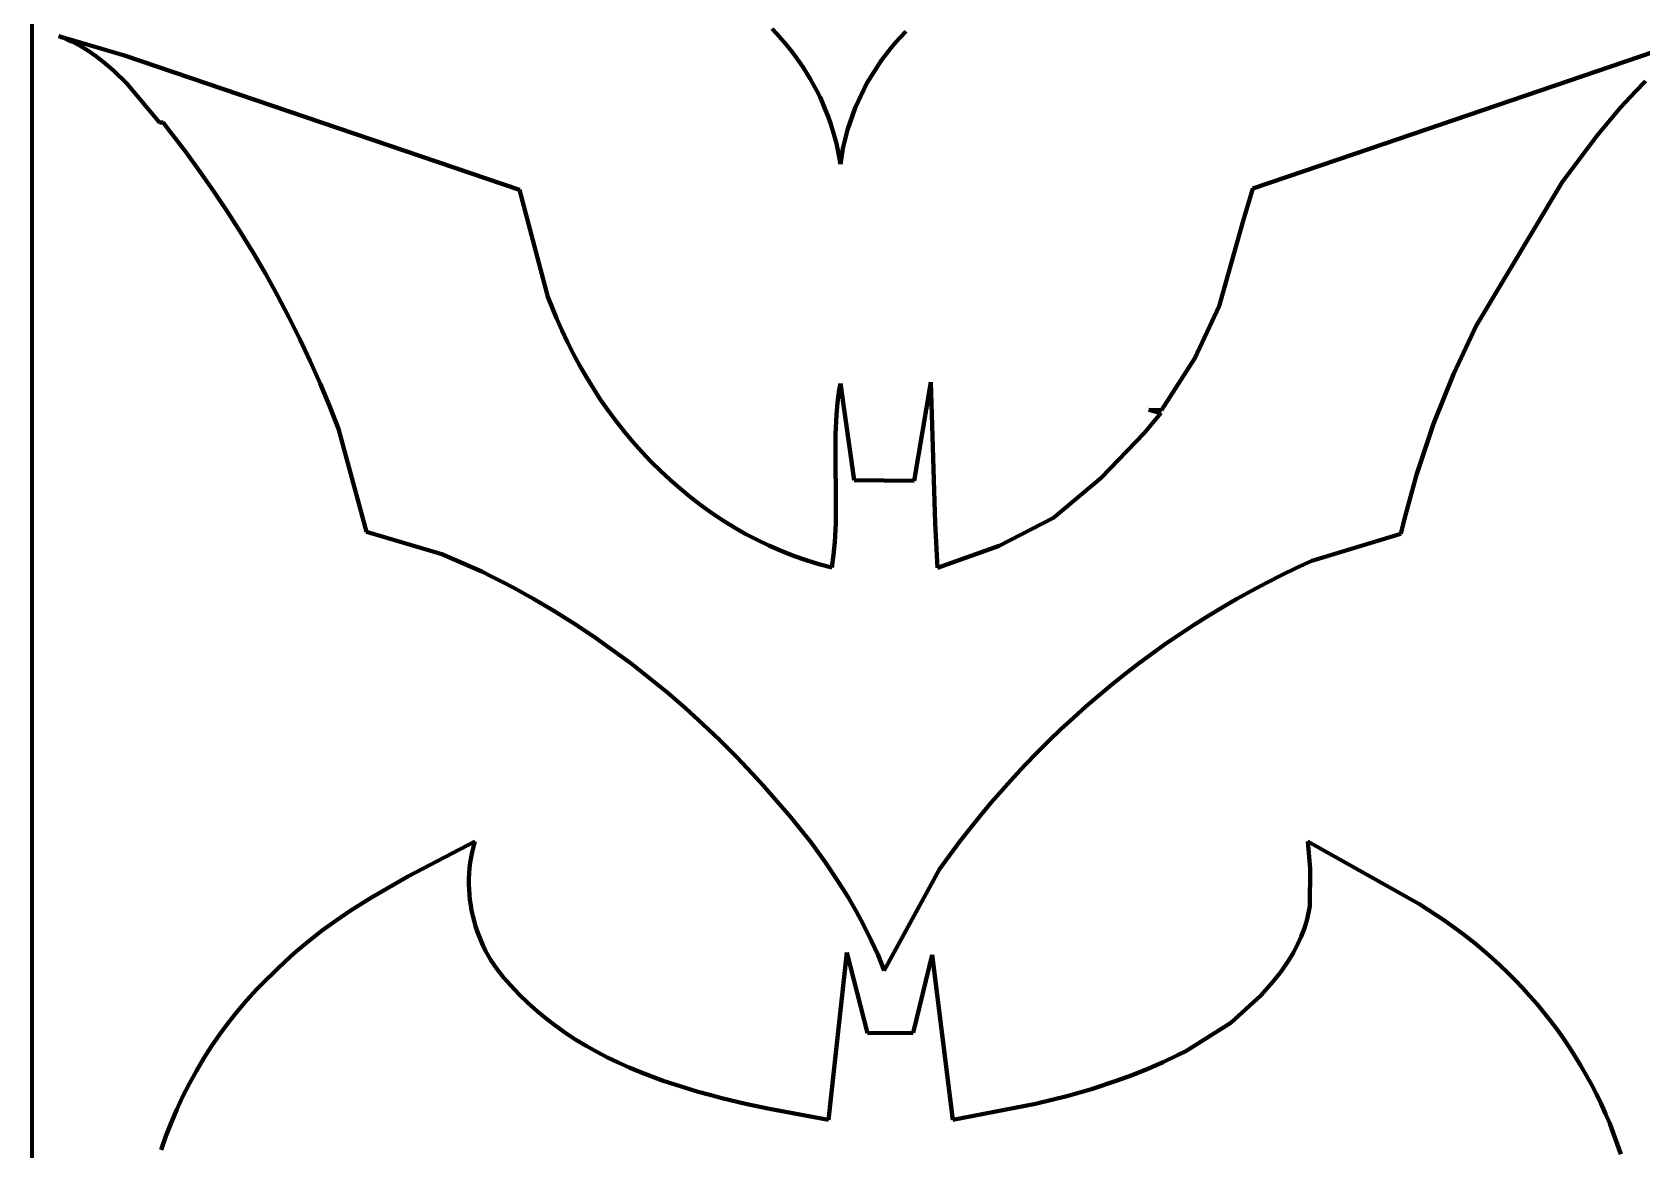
# Model space of a CAD drawing. Header units: millimetres. Extents: x 0 to 8.6, y 0 to 11.1.
# Drawn here: x 0 to 3.124, y 2.124 to 4.294 of the extents above; entities that cross this region are included whole.
import ezdxf

# ---------------------------------------------------------------- set-up
doc = ezdxf.new("R2010")
doc.units = ezdxf.units.MM
doc.layers.add('color#010101ff', color=7, linetype='CONTINUOUS', lineweight=100)
doc.layers.add('color#ffffffff', color=7, linetype='CONTINUOUS', lineweight=100)

msp = doc.modelspace()

# ---------------------------------------------------------------- linework, layer by layer
at = {"layer": 'color#010101ff'}
for p, q in [((0.052, 4.2861), (0.1789, 4.2489)), ((0.0605, 4.2829), (0.052, 4.2861)), ((0.0688, 4.2794), (0.0605, 4.2829)), ((0.0769, 4.2757), (0.0688, 4.2794)), ((1.4453, 4.2909), (1.4359, 4.3008)), ((1.4544, 4.2808), (1.4453, 4.2909)), ((1.4632, 4.2704), (1.4544, 4.2808)), ((1.6852, 4.2846), (1.6756, 4.2739)), ((1.6951, 4.2951), (1.6852, 4.2846)), ((2.567, 4.0576), (3.2546, 4.2929)), ((0.0928, 4.2674), (0.0769, 4.2757)), ((0.1081, 4.2582), (0.0928, 4.2674)), ((0.1229, 4.2482), (0.1081, 4.2582)), ((0.1371, 4.2373), (0.1229, 4.2482)), ((0.1789, 4.2489), (0.9455, 3.9879)), ((1.4717, 4.2598), (1.4632, 4.2704)), ((1.4799, 4.249), (1.4717, 4.2598)), ((1.4879, 4.238), (1.4799, 4.249)), ((1.6571, 4.2516), (1.6483, 4.24)), ((1.6662, 4.2629), (1.6571, 4.2516)), ((1.6756, 4.2739), (1.6662, 4.2629)), ((0.1576, 4.2197), (0.1371, 4.2373)), ((0.1835, 4.1944), (0.1576, 4.2197)), ((1.4955, 4.2267), (1.4879, 4.238)), ((1.5028, 4.2153), (1.4955, 4.2267)), ((1.6483, 4.24), (1.6199, 4.1952)), ((0.2472, 4.1187), (0.1835, 4.1944)), ((1.5098, 4.2037), (1.5028, 4.2153)), ((1.5165, 4.1919), (1.5098, 4.2037)), ((1.5229, 4.1799), (1.5165, 4.1919)), ((1.6199, 4.1952), (1.5969, 4.1475)), ((3.1311, 4.199), (3.1112, 4.179)), ((1.5289, 4.1677), (1.5229, 4.1799)), ((1.5345, 4.1553), (1.5289, 4.1677)), ((1.5398, 4.1429), (1.5345, 4.1553)), ((3.1112, 4.179), (3.0825, 4.1478)), ((1.5447, 4.1302), (1.5398, 4.1429)), ((1.5493, 4.1174), (1.5447, 4.1302)), ((1.5969, 4.1475), (1.5819, 4.1047)), ((3.0825, 4.1478), (3.0372, 4.0932)), ((0.2539, 4.1184), (0.2472, 4.1187)), ((0.2686, 4.0998), (0.2539, 4.1184)), ((0.2974, 4.0621), (0.2686, 4.0998)), ((1.5534, 4.1045), (1.5493, 4.1174)), ((1.5572, 4.0914), (1.5534, 4.1045)), ((1.5819, 4.1047), (1.573, 4.068)), ((3.0372, 4.0932), (2.9692, 4.0028)), ((0.3253, 4.0238), (0.2974, 4.0621)), ((1.5606, 4.0782), (1.5572, 4.0914)), ((1.5636, 4.0649), (1.5606, 4.0782)), ((1.5661, 4.0514), (1.5636, 4.0649)), ((1.573, 4.068), (1.5683, 4.0379)), ((1.5683, 4.0379), (1.5661, 4.0514)), ((2.3685, 3.9908), (2.567, 4.0576)), ((0.3525, 3.985), (0.3253, 4.0238)), ((2.9692, 4.0028), (2.8025, 3.7241)), ((0.3789, 3.9456), (0.3525, 3.985)), ((0.9455, 3.9879), (1.0005, 3.7802)), ((2.3501, 3.928), (2.3685, 3.9908)), ((0.4045, 3.9056), (0.3789, 3.9456)), ((0.4292, 3.8652), (0.4045, 3.9056)), ((2.3037, 3.7624), (2.3501, 3.928)), ((0.4531, 3.8242), (0.4292, 3.8652)), ((0.4761, 3.7827), (0.4531, 3.8242)), ((0.4982, 3.7408), (0.4761, 3.7827)), ((1.0005, 3.7802), (1.0177, 3.7388)), ((2.2563, 3.661), (2.3037, 3.7624)), ((0.5193, 3.6984), (0.4982, 3.7408)), ((1.0177, 3.7388), (1.0279, 3.7153)), ((2.8025, 3.7241), (2.7583, 3.63)), ((0.5396, 3.6555), (0.5193, 3.6984)), ((1.0279, 3.7153), (1.0388, 3.692)), ((1.0388, 3.692), (1.0503, 3.669)), ((0.5589, 3.6122), (0.5396, 3.6555)), ((1.0503, 3.669), (1.0625, 3.6464)), ((2.1914, 3.5601), (2.2563, 3.661)), ((1.0625, 3.6464), (1.0754, 3.6241)), ((1.0754, 3.6241), (1.089, 3.6021)), ((2.7583, 3.63), (2.7196, 3.5335)), ((0.5772, 3.5684), (0.5589, 3.6122)), ((1.089, 3.6021), (1.1031, 3.5805)), ((1.563, 3.5754), (1.5663, 3.5999)), ((1.5663, 3.5999), (1.5685, 3.6121)), ((1.5685, 3.6121), (1.5951, 3.4241)), ((1.7117, 3.4231), (1.7441, 3.6146)), ((1.7441, 3.6146), (1.7525, 3.341)), ((0.5946, 3.5243), (0.5772, 3.5684)), ((1.1031, 3.5805), (1.1179, 3.5594)), ((1.5608, 3.5509), (1.563, 3.5754)), ((1.1179, 3.5594), (1.1333, 3.5386)), ((1.1333, 3.5386), (1.1493, 3.5184)), ((1.5591, 3.5139), (1.5608, 3.5509)), ((2.1581, 3.5157), (2.1902, 3.5545)), ((2.1902, 3.5545), (2.167, 3.5607)), ((2.167, 3.5607), (2.1914, 3.5601)), ((2.7196, 3.5335), (2.6866, 3.435)), ((0.6487, 3.3241), (0.5946, 3.5243)), ((1.1493, 3.5184), (1.1659, 3.4986)), ((1.1659, 3.4986), (1.1831, 3.4793)), ((1.5595, 3.3408), (1.5591, 3.5139)), ((2.0744, 3.4287), (2.1581, 3.5157)), ((1.1831, 3.4793), (1.2008, 3.4606)), ((1.2008, 3.4606), (1.2191, 3.4424)), ((1.2191, 3.4424), (1.2379, 3.4248)), ((1.2379, 3.4248), (1.2573, 3.4079)), ((1.2573, 3.4079), (1.2772, 3.3915)), ((1.5951, 3.4241), (1.7117, 3.4231)), ((1.9817, 3.3512), (2.0744, 3.4287)), ((2.6866, 3.435), (2.6632, 3.3492)), ((1.2772, 3.3915), (1.2975, 3.3759)), ((1.2975, 3.3759), (1.3184, 3.3609)), ((1.3184, 3.3609), (1.3398, 3.3467)), ((1.3398, 3.3467), (1.3616, 3.3331)), ((1.8763, 3.2968), (1.9817, 3.3512)), ((2.6632, 3.3492), (2.6563, 3.3204)), ((0.7948, 3.2807), (0.6487, 3.3241)), ((1.3616, 3.3331), (1.3839, 3.3204)), ((1.3839, 3.3204), (1.4066, 3.3084)), ((1.5576, 3.3038), (1.5595, 3.3408)), ((1.7525, 3.341), (1.7566, 3.254)), ((2.6563, 3.3204), (2.4835, 3.2678)), ((0.8725, 3.2468), (0.7948, 3.2807)), ((1.4066, 3.3084), (1.4297, 3.2973)), ((1.4297, 3.2973), (1.4533, 3.287)), ((1.4533, 3.287), (1.4773, 3.2776)), ((1.5551, 3.2793), (1.5576, 3.3038)), ((1.7566, 3.254), (1.8763, 3.2968)), ((1.4773, 3.2776), (1.5017, 3.2691)), ((1.5017, 3.2691), (1.5264, 3.2614)), ((1.5264, 3.2614), (1.5516, 3.2548)), ((1.5516, 3.2548), (1.5551, 3.2793)), ((2.4538, 3.2541), (2.4243, 3.2399)), ((2.4835, 3.2678), (2.4538, 3.2541)), ((0.8928, 3.2368), (0.8725, 3.2468)), ((0.9131, 3.2264), (0.8928, 3.2368)), ((0.9332, 3.2158), (0.9131, 3.2264)), ((2.3951, 3.2251), (2.3661, 3.2097)), ((2.4243, 3.2399), (2.3951, 3.2251)), ((0.973, 3.1938), (0.9332, 3.2158)), ((1.0121, 3.1706), (0.973, 3.1938)), ((2.3375, 3.1938), (2.3092, 3.1774)), ((2.3661, 3.2097), (2.3375, 3.1938)), ((1.0507, 3.1465), (1.0121, 3.1706)), ((2.2812, 3.1604), (2.2536, 3.1429)), ((2.3092, 3.1774), (2.2812, 3.1604)), ((1.0885, 3.1214), (1.0507, 3.1465)), ((2.2262, 3.1249), (2.1993, 3.1064)), ((2.2536, 3.1429), (2.2262, 3.1249)), ((1.1258, 3.0952), (1.0885, 3.1214)), ((1.1623, 3.0682), (1.1258, 3.0952)), ((2.1993, 3.1064), (2.1726, 3.0873)), ((1.1982, 3.0402), (1.1623, 3.0682)), ((2.1463, 3.0678), (2.1204, 3.0478)), ((2.1726, 3.0873), (2.1463, 3.0678)), ((1.2333, 3.0113), (1.1982, 3.0402)), ((2.1204, 3.0478), (2.0948, 3.0273)), ((1.2677, 2.9815), (1.2333, 3.0113)), ((2.0697, 3.0064), (2.0449, 2.985)), ((2.0948, 3.0273), (2.0697, 3.0064)), ((1.3014, 2.951), (1.2677, 2.9815)), ((2.0449, 2.985), (2.0205, 2.9632)), ((1.3343, 2.9196), (1.3014, 2.951)), ((1.9964, 2.9409), (1.9728, 2.9182)), ((2.0205, 2.9632), (1.9964, 2.9409)), ((1.3665, 2.8874), (1.3343, 2.9196)), ((1.9728, 2.9182), (1.9497, 2.895)), ((1.3978, 2.8545), (1.3665, 2.8874)), ((1.9497, 2.895), (1.9269, 2.8715)), ((1.4194, 2.8311), (1.3978, 2.8545)), ((1.9046, 2.8475), (1.8827, 2.8232)), ((1.9269, 2.8715), (1.9046, 2.8475)), ((1.4717, 2.771), (1.4194, 2.8311)), ((1.8827, 2.8232), (1.8612, 2.7984)), ((1.8612, 2.7984), (1.8402, 2.7733)), ((1.5114, 2.7209), (1.4717, 2.771)), ((1.8402, 2.7733), (1.8196, 2.7478)), ((0.729, 2.6552), (0.8592, 2.7229)), ((0.8592, 2.7229), (0.8563, 2.7128)), ((1.5397, 2.6821), (1.5114, 2.7209)), ((1.7995, 2.722), (1.7799, 2.6958)), ((1.8196, 2.7478), (1.7995, 2.722)), ((2.4801, 2.6708), (2.4755, 2.723)), ((2.4755, 2.723), (2.6921, 2.6014)), ((0.8518, 2.6923), (0.8502, 2.6819)), ((0.8539, 2.7025), (0.8518, 2.6923)), ((0.8563, 2.7128), (0.8539, 2.7025)), ((1.7799, 2.6958), (1.7608, 2.6692)), ((0.6583, 2.6144), (0.729, 2.6552)), ((0.8481, 2.6612), (0.8476, 2.6508)), ((0.8489, 2.6716), (0.8481, 2.6612)), ((0.8502, 2.6819), (0.8489, 2.6716)), ((1.5663, 2.6423), (1.5397, 2.6821)), ((1.7608, 2.6692), (1.6535, 2.4724)), ((2.4795, 2.5977), (2.4801, 2.6708)), ((0.8476, 2.6508), (0.8475, 2.6404)), ((0.8475, 2.6404), (0.8478, 2.63)), ((0.8478, 2.63), (0.8485, 2.6197)), ((1.5832, 2.6152), (1.5663, 2.6423)), ((0.6169, 2.5882), (0.6583, 2.6144)), ((0.8485, 2.6197), (0.8495, 2.6094)), ((0.8495, 2.6094), (0.851, 2.5991)), ((0.851, 2.5991), (0.8528, 2.5889)), ((1.5991, 2.5877), (1.5832, 2.6152)), ((2.4741, 2.5719), (2.4795, 2.5977)), ((2.6921, 2.6014), (2.7408, 2.5693)), ((0.5636, 2.5508), (0.59, 2.5699)), ((0.59, 2.5699), (0.6169, 2.5882)), ((0.8528, 2.5889), (0.8549, 2.5788)), ((0.8549, 2.5788), (0.8575, 2.5688)), ((0.8575, 2.5688), (0.8603, 2.5588)), ((1.6142, 2.5596), (1.5991, 2.5877)), ((2.469, 2.555), (2.4741, 2.5719)), ((2.7408, 2.5693), (2.7763, 2.5436)), ((0.513, 2.5099), (0.5379, 2.5308)), ((0.5379, 2.5308), (0.5636, 2.5508)), ((0.8603, 2.5588), (0.8636, 2.549)), ((0.8636, 2.549), (0.8672, 2.5393)), ((0.8672, 2.5393), (0.8711, 2.5297)), ((1.6283, 2.531), (1.6142, 2.5596)), ((1.6414, 2.502), (1.6283, 2.531)), ((2.4557, 2.5228), (2.4628, 2.5387)), ((2.4628, 2.5387), (2.469, 2.555)), ((2.7763, 2.5436), (2.7993, 2.5256)), ((0.4888, 2.488), (0.5008, 2.4991)), ((0.5008, 2.4991), (0.513, 2.5099)), ((0.8711, 2.5297), (0.8754, 2.5202)), ((0.8754, 2.5202), (0.88, 2.5109)), ((0.88, 2.5109), (0.885, 2.5018)), ((0.885, 2.5018), (0.8903, 2.4928)), ((1.5456, 2.1829), (1.5807, 2.5072)), ((1.5807, 2.5072), (1.6208, 2.3511)), ((1.6535, 2.4724), (1.6414, 2.502)), ((1.7097, 2.3514), (1.7465, 2.5029)), ((1.7465, 2.5029), (1.7867, 2.1829)), ((2.4387, 2.4925), (2.4476, 2.5074)), ((2.4476, 2.5074), (2.4557, 2.5228)), ((2.7993, 2.5256), (2.8218, 2.5069)), ((2.8218, 2.5069), (2.8328, 2.4972)), ((0.4654, 2.4651), (0.477, 2.4767)), ((0.477, 2.4767), (0.4888, 2.488)), ((0.8903, 2.4928), (0.8959, 2.4841)), ((0.8959, 2.4841), (0.9018, 2.4755)), ((0.9018, 2.4755), (0.9081, 2.4671)), ((2.4078, 2.4503), (2.424, 2.4709)), ((2.424, 2.4709), (2.4387, 2.4925)), ((2.8328, 2.4972), (2.8482, 2.4831)), ((2.8482, 2.4831), (2.8633, 2.4686)), ((2.8633, 2.4686), (2.8781, 2.4537)), ((0.4355, 2.4356), (0.4553, 2.4554)), ((0.4553, 2.4554), (0.4654, 2.4651)), ((0.9081, 2.4671), (0.9147, 2.459)), ((0.9147, 2.459), (0.9216, 2.4511)), ((0.9216, 2.4511), (0.9288, 2.4434)), ((0.9288, 2.4434), (0.9453, 2.4259)), ((2.3843, 2.4243), (2.4078, 2.4503)), ((2.8781, 2.4537), (2.8925, 2.4385)), ((2.8925, 2.4385), (2.9066, 2.423)), ((0.3982, 2.3936), (0.4164, 2.4149)), ((0.4164, 2.4149), (0.4355, 2.4356)), ((0.9453, 2.4259), (0.9623, 2.4093)), ((0.9623, 2.4093), (0.9799, 2.3936)), ((2.3264, 2.3711), (2.3843, 2.4243)), ((2.9066, 2.423), (2.9203, 2.4072)), ((2.9203, 2.4072), (2.9336, 2.391)), ((0.3807, 2.3717), (0.3982, 2.3936)), ((0.9799, 2.3936), (0.998, 2.3786)), ((0.998, 2.3786), (1.0166, 2.3644)), ((2.9336, 2.391), (2.9466, 2.3745)), ((2.9466, 2.3745), (2.9592, 2.3577)), ((0.348, 2.3259), (0.364, 2.3491)), ((0.364, 2.3491), (0.3807, 2.3717)), ((1.0166, 2.3644), (1.0357, 2.3509)), ((1.0357, 2.3509), (1.0553, 2.3381)), ((1.6208, 2.3511), (1.7097, 2.3514)), ((2.2387, 2.3162), (2.3264, 2.3711)), ((2.9592, 2.3577), (2.9714, 2.3406)), ((0.3329, 2.3022), (0.348, 2.3259)), ((1.0553, 2.3381), (1.0752, 2.3261)), ((1.0752, 2.3261), (1.0956, 2.3147)), ((1.0956, 2.3147), (1.1163, 2.3039)), ((2.2241, 2.3087), (2.2387, 2.3162)), ((2.9714, 2.3406), (2.9832, 2.3232)), ((2.9832, 2.3232), (2.9945, 2.3056)), ((0.3186, 2.278), (0.3329, 2.3022)), ((1.1163, 2.3039), (1.1374, 2.2937)), ((1.1374, 2.2937), (1.1587, 2.2841)), ((1.1587, 2.2841), (1.1804, 2.2751)), ((2.1344, 2.2694), (2.1647, 2.2815)), ((2.1647, 2.2815), (2.1946, 2.2946)), ((2.1946, 2.2946), (2.2241, 2.3087)), ((2.9945, 2.3056), (3.0054, 2.2877)), ((3.0054, 2.2877), (3.0159, 2.2695)), ((0.2924, 2.2283), (0.3051, 2.2534)), ((0.3051, 2.2534), (0.3186, 2.278)), ((1.1804, 2.2751), (1.2024, 2.2666)), ((1.2024, 2.2666), (1.2245, 2.2586)), ((1.2245, 2.2586), (1.2469, 2.251)), ((1.2469, 2.251), (1.2695, 2.2439)), ((2.0574, 2.243), (2.1038, 2.2582)), ((2.1038, 2.2582), (2.1344, 2.2694)), ((3.0159, 2.2695), (3.0259, 2.2511)), ((3.0259, 2.2511), (3.0355, 2.2325)), ((0.2806, 2.2028), (0.2924, 2.2283)), ((1.2695, 2.2439), (1.2923, 2.2372)), ((1.2923, 2.2372), (1.3151, 2.2309)), ((1.3151, 2.2309), (1.3381, 2.2249)), ((1.3381, 2.2249), (1.3843, 2.214)), ((1.947, 2.2138), (2.0103, 2.2295)), ((2.0103, 2.2295), (2.0574, 2.243)), ((3.0355, 2.2325), (3.0446, 2.2136)), ((0.2695, 2.177), (0.2806, 2.2028)), ((1.3843, 2.214), (1.4306, 2.2042)), ((1.4306, 2.2042), (1.4999, 2.191)), ((1.4999, 2.191), (1.5456, 2.1829)), ((1.7867, 2.1829), (1.947, 2.2138)), ((3.0446, 2.2136), (3.0532, 2.1945)), ((3.0532, 2.1945), (3.0613, 2.1752)), ((0.2594, 2.1508), (0.2695, 2.177)), ((3.0613, 2.1752), (3.0689, 2.1557)), ((3.0689, 2.1557), (3.076, 2.136)), ((0.25, 2.1244), (0.2594, 2.1508)), ((3.076, 2.136), (3.0826, 2.1162))]:
    msp.add_line(p, q, dxfattribs=at)
at = {"layer": 'color#ffffffff'}
for p, q in [((0, 0), (0, 11.0972)), ((0.052, 4.2861), (0.0605, 4.2829)), ((0.1789, 4.2489), (0.052, 4.2861)), ((0.0605, 4.2829), (0.0688, 4.2794)), ((0.0688, 4.2794), (0.0769, 4.2757)), ((1.4359, 4.3008), (1.4453, 4.2909)), ((1.4453, 4.2909), (1.4544, 4.2808)), ((1.4544, 4.2808), (1.4632, 4.2704)), ((1.6756, 4.2739), (1.6852, 4.2846)), ((1.6852, 4.2846), (1.6951, 4.2951)), ((3.2546, 4.2929), (2.567, 4.0576)), ((0.0769, 4.2757), (0.0928, 4.2674)), ((0.0928, 4.2674), (0.1081, 4.2582)), ((0.1081, 4.2582), (0.1229, 4.2482)), ((0.1229, 4.2482), (0.1371, 4.2373)), ((0.9455, 3.9879), (0.1789, 4.2489)), ((1.4632, 4.2704), (1.4717, 4.2598)), ((1.4717, 4.2598), (1.4799, 4.249)), ((1.4799, 4.249), (1.4879, 4.238)), ((1.6483, 4.24), (1.6571, 4.2516)), ((1.6571, 4.2516), (1.6662, 4.2629)), ((1.6662, 4.2629), (1.6756, 4.2739)), ((0.1371, 4.2373), (0.1576, 4.2197)), ((0.1576, 4.2197), (0.1835, 4.1944)), ((1.4879, 4.238), (1.4955, 4.2267)), ((1.4955, 4.2267), (1.5028, 4.2153)), ((1.6199, 4.1952), (1.6483, 4.24)), ((0.1835, 4.1944), (0.2472, 4.1187)), ((1.5028, 4.2153), (1.5098, 4.2037)), ((1.5098, 4.2037), (1.5165, 4.1919)), ((1.5165, 4.1919), (1.5229, 4.1799)), ((1.5969, 4.1475), (1.6199, 4.1952)), ((3.1112, 4.179), (3.1311, 4.199)), ((1.5229, 4.1799), (1.5289, 4.1677)), ((1.5289, 4.1677), (1.5345, 4.1553)), ((1.5345, 4.1553), (1.5398, 4.1429)), ((3.0825, 4.1478), (3.1112, 4.179)), ((1.5398, 4.1429), (1.5447, 4.1302)), ((1.5447, 4.1302), (1.5493, 4.1174)), ((1.5819, 4.1047), (1.5969, 4.1475)), ((3.0372, 4.0932), (3.0825, 4.1478)), ((0.2472, 4.1187), (0.2539, 4.1184)), ((0.2539, 4.1184), (0.2686, 4.0998)), ((0.2686, 4.0998), (0.2974, 4.0621)), ((1.5493, 4.1174), (1.5534, 4.1045)), ((1.5534, 4.1045), (1.5572, 4.0914)), ((1.573, 4.068), (1.5819, 4.1047)), ((2.9692, 4.0028), (3.0372, 4.0932)), ((0.2974, 4.0621), (0.3253, 4.0238)), ((1.5572, 4.0914), (1.5606, 4.0782)), ((1.5606, 4.0782), (1.5636, 4.0649)), ((1.5636, 4.0649), (1.5661, 4.0514)), ((1.5683, 4.0379), (1.573, 4.068)), ((1.5661, 4.0514), (1.5683, 4.0379)), ((2.567, 4.0576), (2.3685, 3.9908)), ((0.3253, 4.0238), (0.3525, 3.985)), ((2.8025, 3.7241), (2.9692, 4.0028)), ((0.3525, 3.985), (0.3789, 3.9456)), ((1.0005, 3.7802), (0.9455, 3.9879)), ((2.3685, 3.9908), (2.3501, 3.928)), ((0.3789, 3.9456), (0.4045, 3.9056)), ((0.4045, 3.9056), (0.4292, 3.8652)), ((2.3501, 3.928), (2.3037, 3.7624)), ((0.4292, 3.8652), (0.4531, 3.8242)), ((0.4531, 3.8242), (0.4761, 3.7827)), ((0.4761, 3.7827), (0.4982, 3.7408)), ((1.0177, 3.7388), (1.0005, 3.7802)), ((2.3037, 3.7624), (2.2563, 3.661)), ((0.4982, 3.7408), (0.5193, 3.6984)), ((1.0279, 3.7153), (1.0177, 3.7388)), ((2.7583, 3.63), (2.8025, 3.7241)), ((0.5193, 3.6984), (0.5396, 3.6555)), ((1.0388, 3.692), (1.0279, 3.7153)), ((1.0503, 3.669), (1.0388, 3.692)), ((0.5396, 3.6555), (0.5589, 3.6122)), ((1.0625, 3.6464), (1.0503, 3.669)), ((2.2563, 3.661), (2.1914, 3.5601)), ((1.0754, 3.6241), (1.0625, 3.6464)), ((1.089, 3.6021), (1.0754, 3.6241)), ((2.7196, 3.5335), (2.7583, 3.63)), ((0.5589, 3.6122), (0.5772, 3.5684)), ((1.1031, 3.5805), (1.089, 3.6021)), ((1.5663, 3.5999), (1.563, 3.5754)), ((1.5685, 3.6121), (1.5663, 3.5999)), ((1.5951, 3.4241), (1.5685, 3.6121)), ((1.7441, 3.6146), (1.7117, 3.4231)), ((1.7525, 3.341), (1.7441, 3.6146)), ((0.5772, 3.5684), (0.5946, 3.5243)), ((1.1179, 3.5594), (1.1031, 3.5805)), ((1.563, 3.5754), (1.5608, 3.5509)), ((1.1333, 3.5386), (1.1179, 3.5594)), ((1.1493, 3.5184), (1.1333, 3.5386)), ((1.5608, 3.5509), (1.5591, 3.5139)), ((2.1902, 3.5545), (2.1581, 3.5157)), ((2.1914, 3.5601), (2.167, 3.5607)), ((2.167, 3.5607), (2.1902, 3.5545)), ((2.6866, 3.435), (2.7196, 3.5335)), ((0.5946, 3.5243), (0.6487, 3.3241)), ((1.1659, 3.4986), (1.1493, 3.5184)), ((1.1831, 3.4793), (1.1659, 3.4986)), ((1.5591, 3.5139), (1.5595, 3.3408)), ((2.1581, 3.5157), (2.0744, 3.4287)), ((1.2008, 3.4606), (1.1831, 3.4793)), ((1.2191, 3.4424), (1.2008, 3.4606)), ((1.2379, 3.4248), (1.2191, 3.4424)), ((1.2573, 3.4079), (1.2379, 3.4248)), ((1.2772, 3.3915), (1.2573, 3.4079)), ((1.7117, 3.4231), (1.5951, 3.4241)), ((2.0744, 3.4287), (1.9817, 3.3512)), ((2.6632, 3.3492), (2.6866, 3.435)), ((1.2975, 3.3759), (1.2772, 3.3915)), ((1.3184, 3.3609), (1.2975, 3.3759)), ((1.3398, 3.3467), (1.3184, 3.3609)), ((1.3616, 3.3331), (1.3398, 3.3467)), ((1.9817, 3.3512), (1.8763, 3.2968)), ((2.6563, 3.3204), (2.6632, 3.3492)), ((0.6487, 3.3241), (0.7948, 3.2807)), ((1.3839, 3.3204), (1.3616, 3.3331)), ((1.4066, 3.3084), (1.3839, 3.3204)), ((1.5595, 3.3408), (1.5576, 3.3038)), ((1.7566, 3.254), (1.7525, 3.341)), ((2.4835, 3.2678), (2.6563, 3.3204)), ((0.7948, 3.2807), (0.8725, 3.2468)), ((1.4297, 3.2973), (1.4066, 3.3084)), ((1.4533, 3.287), (1.4297, 3.2973)), ((1.4773, 3.2776), (1.4533, 3.287)), ((1.5576, 3.3038), (1.5551, 3.2793)), ((1.8763, 3.2968), (1.7566, 3.254)), ((1.5017, 3.2691), (1.4773, 3.2776)), ((1.5264, 3.2614), (1.5017, 3.2691)), ((1.5516, 3.2548), (1.5264, 3.2614)), ((1.5551, 3.2793), (1.5516, 3.2548)), ((2.4243, 3.2399), (2.4538, 3.2541)), ((2.4538, 3.2541), (2.4835, 3.2678)), ((0.8725, 3.2468), (0.8928, 3.2368)), ((0.8928, 3.2368), (0.9131, 3.2264)), ((0.9131, 3.2264), (0.9332, 3.2158)), ((2.3661, 3.2097), (2.3951, 3.2251)), ((2.3951, 3.2251), (2.4243, 3.2399)), ((0.9332, 3.2158), (0.973, 3.1938)), ((0.973, 3.1938), (1.0121, 3.1706)), ((2.3092, 3.1774), (2.3375, 3.1938)), ((2.3375, 3.1938), (2.3661, 3.2097)), ((1.0121, 3.1706), (1.0507, 3.1465)), ((2.2536, 3.1429), (2.2812, 3.1604)), ((2.2812, 3.1604), (2.3092, 3.1774)), ((1.0507, 3.1465), (1.0885, 3.1214)), ((2.1993, 3.1064), (2.2262, 3.1249)), ((2.2262, 3.1249), (2.2536, 3.1429)), ((1.0885, 3.1214), (1.1258, 3.0952)), ((1.1258, 3.0952), (1.1623, 3.0682)), ((2.1726, 3.0873), (2.1993, 3.1064)), ((1.1623, 3.0682), (1.1982, 3.0402)), ((2.1204, 3.0478), (2.1463, 3.0678)), ((2.1463, 3.0678), (2.1726, 3.0873)), ((1.1982, 3.0402), (1.2333, 3.0113)), ((2.0948, 3.0273), (2.1204, 3.0478)), ((1.2333, 3.0113), (1.2677, 2.9815)), ((2.0449, 2.985), (2.0697, 3.0064)), ((2.0697, 3.0064), (2.0948, 3.0273)), ((1.2677, 2.9815), (1.3014, 2.951)), ((2.0205, 2.9632), (2.0449, 2.985)), ((1.3014, 2.951), (1.3343, 2.9196)), ((1.9728, 2.9182), (1.9964, 2.9409)), ((1.9964, 2.9409), (2.0205, 2.9632)), ((1.3343, 2.9196), (1.3665, 2.8874)), ((1.9497, 2.895), (1.9728, 2.9182)), ((1.3665, 2.8874), (1.3978, 2.8545)), ((1.9269, 2.8715), (1.9497, 2.895)), ((1.3978, 2.8545), (1.4194, 2.8311)), ((1.8827, 2.8232), (1.9046, 2.8475)), ((1.9046, 2.8475), (1.9269, 2.8715)), ((1.4194, 2.8311), (1.4717, 2.771)), ((1.8612, 2.7984), (1.8827, 2.8232)), ((1.8402, 2.7733), (1.8612, 2.7984)), ((1.4717, 2.771), (1.5114, 2.7209)), ((1.8196, 2.7478), (1.8402, 2.7733)), ((0.8592, 2.7229), (0.729, 2.6552)), ((0.8563, 2.7128), (0.8592, 2.7229)), ((1.5114, 2.7209), (1.5397, 2.6821)), ((1.7799, 2.6958), (1.7995, 2.722)), ((1.7995, 2.722), (1.8196, 2.7478)), ((2.6921, 2.6014), (2.4755, 2.723)), ((2.4755, 2.723), (2.4801, 2.6708)), ((0.8502, 2.6819), (0.8518, 2.6923)), ((0.8518, 2.6923), (0.8539, 2.7025)), ((0.8539, 2.7025), (0.8563, 2.7128)), ((1.7608, 2.6692), (1.7799, 2.6958)), ((0.729, 2.6552), (0.6583, 2.6144)), ((0.8476, 2.6508), (0.8481, 2.6612)), ((0.8481, 2.6612), (0.8489, 2.6716)), ((0.8489, 2.6716), (0.8502, 2.6819)), ((1.5397, 2.6821), (1.5663, 2.6423)), ((1.6535, 2.4724), (1.7608, 2.6692)), ((2.4801, 2.6708), (2.4795, 2.5977)), ((0.8475, 2.6404), (0.8476, 2.6508)), ((0.8478, 2.63), (0.8475, 2.6404)), ((0.8485, 2.6197), (0.8478, 2.63)), ((1.5663, 2.6423), (1.5832, 2.6152)), ((0.6583, 2.6144), (0.6169, 2.5882)), ((0.8495, 2.6094), (0.8485, 2.6197)), ((0.851, 2.5991), (0.8495, 2.6094)), ((0.8528, 2.5889), (0.851, 2.5991)), ((1.5832, 2.6152), (1.5991, 2.5877)), ((2.4795, 2.5977), (2.4741, 2.5719)), ((2.7408, 2.5693), (2.6921, 2.6014)), ((0.59, 2.5699), (0.5636, 2.5508)), ((0.6169, 2.5882), (0.59, 2.5699)), ((0.8549, 2.5788), (0.8528, 2.5889)), ((0.8575, 2.5688), (0.8549, 2.5788)), ((0.8603, 2.5588), (0.8575, 2.5688)), ((1.5991, 2.5877), (1.6142, 2.5596)), ((2.4741, 2.5719), (2.469, 2.555)), ((2.7763, 2.5436), (2.7408, 2.5693)), ((0.5379, 2.5308), (0.513, 2.5099)), ((0.5636, 2.5508), (0.5379, 2.5308)), ((0.8636, 2.549), (0.8603, 2.5588)), ((0.8672, 2.5393), (0.8636, 2.549)), ((0.8711, 2.5297), (0.8672, 2.5393)), ((1.6142, 2.5596), (1.6283, 2.531)), ((1.6283, 2.531), (1.6414, 2.502)), ((2.4628, 2.5387), (2.4557, 2.5228)), ((2.469, 2.555), (2.4628, 2.5387)), ((2.7993, 2.5256), (2.7763, 2.5436)), ((0.5008, 2.4991), (0.4888, 2.488)), ((0.513, 2.5099), (0.5008, 2.4991)), ((0.8754, 2.5202), (0.8711, 2.5297)), ((0.88, 2.5109), (0.8754, 2.5202)), ((0.885, 2.5018), (0.88, 2.5109)), ((0.8903, 2.4928), (0.885, 2.5018)), ((1.5807, 2.5072), (1.5456, 2.1829)), ((1.6208, 2.3511), (1.5807, 2.5072)), ((1.6414, 2.502), (1.6535, 2.4724)), ((1.7465, 2.5029), (1.7097, 2.3514)), ((1.7867, 2.1829), (1.7465, 2.5029)), ((2.4476, 2.5074), (2.4387, 2.4925)), ((2.4557, 2.5228), (2.4476, 2.5074)), ((2.8218, 2.5069), (2.7993, 2.5256)), ((2.8328, 2.4972), (2.8218, 2.5069)), ((0.477, 2.4767), (0.4654, 2.4651)), ((0.4888, 2.488), (0.477, 2.4767)), ((0.8959, 2.4841), (0.8903, 2.4928)), ((0.9018, 2.4755), (0.8959, 2.4841)), ((0.9081, 2.4671), (0.9018, 2.4755)), ((2.424, 2.4709), (2.4078, 2.4503)), ((2.4387, 2.4925), (2.424, 2.4709)), ((2.8482, 2.4831), (2.8328, 2.4972)), ((2.8633, 2.4686), (2.8482, 2.4831)), ((2.8781, 2.4537), (2.8633, 2.4686)), ((0.4553, 2.4554), (0.4355, 2.4356)), ((0.4654, 2.4651), (0.4553, 2.4554)), ((0.9147, 2.459), (0.9081, 2.4671)), ((0.9216, 2.4511), (0.9147, 2.459)), ((0.9288, 2.4434), (0.9216, 2.4511)), ((0.9453, 2.4259), (0.9288, 2.4434)), ((2.4078, 2.4503), (2.3843, 2.4243)), ((2.8925, 2.4385), (2.8781, 2.4537)), ((2.9066, 2.423), (2.8925, 2.4385)), ((0.4164, 2.4149), (0.3982, 2.3936)), ((0.4355, 2.4356), (0.4164, 2.4149)), ((0.9623, 2.4093), (0.9453, 2.4259)), ((0.9799, 2.3936), (0.9623, 2.4093)), ((2.3843, 2.4243), (2.3264, 2.3711)), ((2.9203, 2.4072), (2.9066, 2.423)), ((2.9336, 2.391), (2.9203, 2.4072)), ((0.3982, 2.3936), (0.3807, 2.3717)), ((0.998, 2.3786), (0.9799, 2.3936)), ((1.0166, 2.3644), (0.998, 2.3786)), ((2.9466, 2.3745), (2.9336, 2.391)), ((2.9592, 2.3577), (2.9466, 2.3745)), ((0.364, 2.3491), (0.348, 2.3259)), ((0.3807, 2.3717), (0.364, 2.3491)), ((1.0357, 2.3509), (1.0166, 2.3644)), ((1.0553, 2.3381), (1.0357, 2.3509)), ((1.7097, 2.3514), (1.6208, 2.3511)), ((2.3264, 2.3711), (2.2387, 2.3162)), ((2.9714, 2.3406), (2.9592, 2.3577)), ((0.348, 2.3259), (0.3329, 2.3022)), ((1.0752, 2.3261), (1.0553, 2.3381)), ((1.0956, 2.3147), (1.0752, 2.3261)), ((1.1163, 2.3039), (1.0956, 2.3147)), ((2.2387, 2.3162), (2.2241, 2.3087)), ((2.9832, 2.3232), (2.9714, 2.3406)), ((2.9945, 2.3056), (2.9832, 2.3232)), ((0.3329, 2.3022), (0.3186, 2.278)), ((1.1374, 2.2937), (1.1163, 2.3039)), ((1.1587, 2.2841), (1.1374, 2.2937)), ((1.1804, 2.2751), (1.1587, 2.2841)), ((2.1647, 2.2815), (2.1344, 2.2694)), ((2.1946, 2.2946), (2.1647, 2.2815)), ((2.2241, 2.3087), (2.1946, 2.2946)), ((3.0054, 2.2877), (2.9945, 2.3056)), ((3.0159, 2.2695), (3.0054, 2.2877)), ((0.3051, 2.2534), (0.2924, 2.2283)), ((0.3186, 2.278), (0.3051, 2.2534)), ((1.2024, 2.2666), (1.1804, 2.2751)), ((1.2245, 2.2586), (1.2024, 2.2666)), ((1.2469, 2.251), (1.2245, 2.2586)), ((1.2695, 2.2439), (1.2469, 2.251)), ((2.1038, 2.2582), (2.0574, 2.243)), ((2.1344, 2.2694), (2.1038, 2.2582)), ((3.0259, 2.2511), (3.0159, 2.2695)), ((3.0355, 2.2325), (3.0259, 2.2511)), ((0.2924, 2.2283), (0.2806, 2.2028)), ((1.2923, 2.2372), (1.2695, 2.2439)), ((1.3151, 2.2309), (1.2923, 2.2372)), ((1.3381, 2.2249), (1.3151, 2.2309)), ((1.3843, 2.214), (1.3381, 2.2249)), ((2.0103, 2.2295), (1.947, 2.2138)), ((2.0574, 2.243), (2.0103, 2.2295)), ((3.0446, 2.2136), (3.0355, 2.2325)), ((0.2806, 2.2028), (0.2695, 2.177)), ((1.4306, 2.2042), (1.3843, 2.214)), ((1.4999, 2.191), (1.4306, 2.2042)), ((1.5456, 2.1829), (1.4999, 2.191)), ((1.947, 2.2138), (1.7867, 2.1829)), ((3.0532, 2.1945), (3.0446, 2.2136)), ((3.0613, 2.1752), (3.0532, 2.1945)), ((0.2695, 2.177), (0.2594, 2.1508)), ((3.0689, 2.1557), (3.0613, 2.1752)), ((3.076, 2.136), (3.0689, 2.1557)), ((0.2594, 2.1508), (0.25, 2.1244)), ((3.0826, 2.1162), (3.076, 2.136))]:
    msp.add_line(p, q, dxfattribs=at)

doc.saveas('drawing.dxf')
